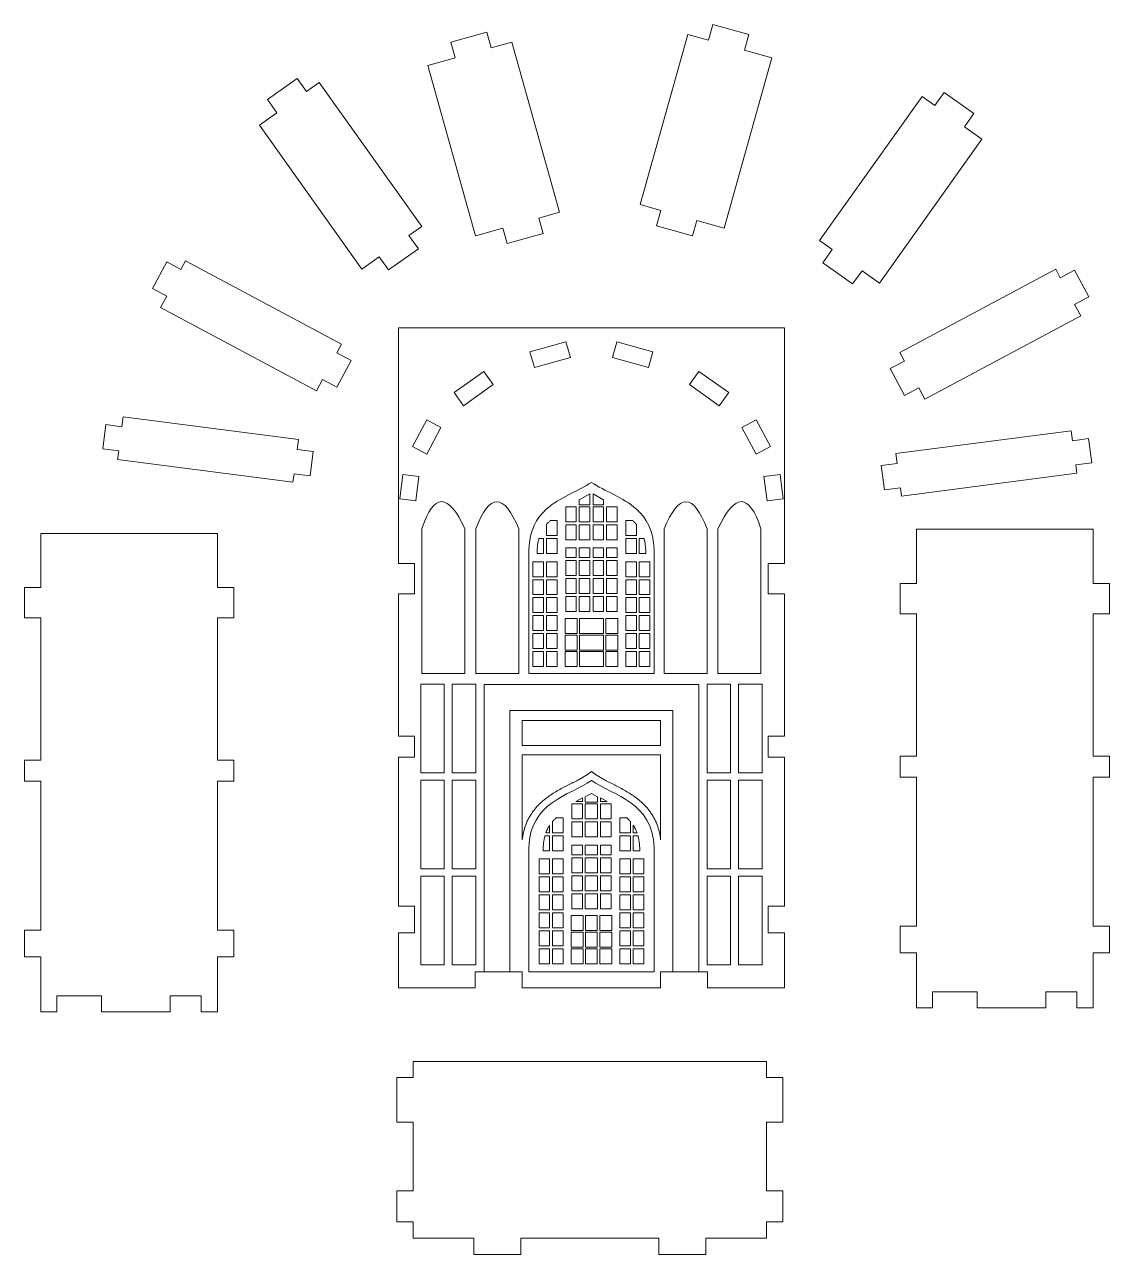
# Model space of a CAD drawing. Header units: millimetres. Extents: x -566 to 8079, y -1523 to 3979.
# Drawn here: x 1794.7 to 1996, y 1462.3 to 1690.6 of the extents above; entities that cross this region are included whole.
import ezdxf
from ezdxf.lldxf.tags import DXFTag

# ---------------------------------------------------------------- set-up
doc = ezdxf.new("R2010")
doc.units = ezdxf.units.MM
tags = doc.linetypes.add('CENTER', pattern=[10.16, 6.35, -1.27, 1.27, -1.27]).pattern_tags.tags
tags[10:11] = [DXFTag(74, 4), DXFTag(75, 0), DXFTag(340, '0'), DXFTag(46, 1.0), DXFTag(50, 0.0), DXFTag(44, 0.0), DXFTag(45, 0.0)]
tags[8:9] = [DXFTag(74, 4), DXFTag(75, 0), DXFTag(340, '0'), DXFTag(46, 1.0), DXFTag(50, 0.0), DXFTag(44, 0.0), DXFTag(45, 0.0)]
tags[6:7] = [DXFTag(74, 4), DXFTag(75, 0), DXFTag(340, '0'), DXFTag(46, 1.0), DXFTag(50, 0.0), DXFTag(44, 0.0), DXFTag(45, 0.0)]
tags[4:5] = [DXFTag(74, 4), DXFTag(75, 0), DXFTag(340, '0'), DXFTag(46, 1.0), DXFTag(50, 0.0), DXFTag(44, 0.0), DXFTag(45, 0.0)]

# ---------------------------------------------------------------- blocks, each defined once
blk = doc.blocks.new('DWG5')
at = {"color": 7, "linetype": 'Continuous', "lineweight": 15}
for p, q in [((351.93, 392.16), (352.74, 395.05)), ((352.74, 395.05), (359.41, 393.18)), ((304.1, 391.76), (310.78, 393.63)), ((311.59, 390.74), (310.78, 393.63)), ((339.25, 361.64), (348.1, 393.23)), ((351.93, 392.16), (348.1, 393.23)), ((358.6, 390.29), (359.41, 393.18)), ((304.91, 388.87), (304.1, 391.76)), ((315.42, 391.81), (311.59, 390.74)), ((324.27, 360.22), (315.42, 391.81)), ((363.68, 388.87), (358.6, 390.29)), ((304.91, 388.87), (299.84, 387.45)), ((354.83, 357.28), (363.68, 388.87)), ((308.69, 355.86), (299.84, 387.45)), ((270.06, 381.13), (275.57, 385.05)), ((277.31, 382.61), (275.57, 385.05)), ((279.68, 384.29), (277.31, 382.61)), ((298.7, 357.57), (279.68, 384.29)), ((372.51, 354.97), (391.53, 381.7)), ((393.9, 380.01), (391.53, 381.7)), ((393.9, 380.01), (395.64, 382.45)), ((395.64, 382.45), (401.15, 378.53)), ((271.8, 378.69), (270.06, 381.13)), ((271.8, 378.69), (268.58, 376.39)), ((399.41, 376.09), (401.15, 378.53)), ((287.6, 349.67), (268.58, 376.39)), ((402.63, 373.8), (399.41, 376.09)), ((383.61, 347.07), (402.63, 373.8)), ((343.08, 360.57), (339.25, 361.64)), ((324.27, 360.22), (320.44, 359.15)), ((320.44, 359.15), (321.25, 356.26)), ((343.08, 360.57), (342.27, 357.68)), ((349.75, 358.7), (348.95, 355.81)), ((354.83, 357.28), (349.75, 358.7)), ((298.7, 357.57), (296.33, 355.88)), ((313.76, 357.28), (308.69, 355.86)), ((313.76, 357.28), (314.57, 354.39)), ((321.25, 356.26), (314.57, 354.39)), ((348.95, 355.81), (342.27, 357.68)), ((296.33, 355.88), (298.07, 353.43)), ((374.88, 353.28), (372.51, 354.97)), ((290.81, 351.96), (287.6, 349.67)), ((290.81, 351.96), (292.55, 349.51)), ((298.07, 353.43), (292.55, 349.51)), ((374.88, 353.28), (373.14, 350.84)), ((248.72, 346.08), (251.37, 351.02)), ((254.01, 349.61), (251.37, 351.02)), ((254.86, 351.19), (254.01, 349.61)), ((283.79, 335.72), (254.86, 351.19)), ((378.65, 346.91), (373.14, 350.84)), ((380.39, 349.36), (378.65, 346.91)), ((383.61, 347.07), (380.39, 349.36)), ((387.42, 334.19), (416.34, 349.66)), ((417.19, 348.07), (416.34, 349.66)), ((417.19, 348.07), (419.84, 349.49)), ((419.84, 349.49), (422.48, 344.54)), ((251.37, 344.66), (248.72, 346.08)), ((251.37, 344.66), (250.23, 342.52)), ((279.15, 327.05), (250.23, 342.52)), ((419.84, 343.12), (422.48, 344.54)), ((420.98, 340.99), (419.84, 343.12)), ((392.05, 325.52), (420.98, 340.99)), ((294.38, 338.77), (294.38, 295.06)), ((365.99, 338.77), (294.38, 338.77)), ((365.99, 295.06), (365.99, 338.77)), ((283.79, 335.72), (282.94, 334.14)), ((318.78, 334.31), (325.46, 336.18)), ((325.46, 336.18), (326.27, 333.29)), ((334.11, 333.29), (334.92, 336.18)), ((334.92, 336.18), (341.59, 334.31)), ((282.94, 334.14), (285.59, 332.72)), ((319.59, 331.42), (318.78, 334.31)), ((326.27, 333.29), (319.59, 331.42)), ((340.78, 331.42), (334.11, 333.29)), ((341.59, 334.31), (340.78, 331.42)), ((388.26, 332.6), (387.42, 334.19)), ((285.59, 332.72), (282.94, 327.78)), ((388.26, 332.6), (385.62, 331.19)), ((388.26, 326.24), (385.62, 331.19)), ((280.3, 329.19), (279.15, 327.05)), ((280.3, 329.19), (282.94, 327.78)), ((304.72, 326.76), (310.24, 330.68)), ((310.24, 330.68), (311.97, 328.24)), ((348.4, 328.24), (350.14, 330.68)), ((350.14, 330.68), (355.65, 326.76)), ((306.46, 324.31), (304.72, 326.76)), ((311.97, 328.24), (306.46, 324.31)), ((353.91, 324.31), (348.4, 328.24)), ((355.65, 326.76), (353.91, 324.31)), ((390.91, 327.66), (388.26, 326.24)), ((392.05, 325.52), (390.91, 327.66)), ((243.29, 322.26), (243.05, 320.41)), ((275.82, 318.02), (243.29, 322.26)), ((239.49, 316.31), (240.08, 320.8)), ((243.05, 320.41), (240.08, 320.8)), ((296.96, 316.74), (299.61, 321.69)), ((299.61, 321.69), (302.25, 320.27)), ((302.25, 320.27), (299.61, 315.33)), ((358.12, 320.27), (360.77, 321.69)), ((360.77, 315.33), (358.12, 320.27)), ((360.77, 321.69), (363.41, 316.74)), ((386.69, 315.43), (419.22, 319.67)), ((419.46, 317.82), (419.22, 319.67)), ((275.82, 318.02), (275.58, 316.18)), ((419.46, 317.82), (422.43, 318.21)), ((422.43, 318.21), (423.02, 313.72)), ((242.47, 315.92), (239.49, 316.31)), ((242.47, 315.92), (242.26, 314.36)), ((275.58, 316.18), (278.56, 315.79)), ((278.56, 315.79), (277.97, 311.3)), ((299.61, 315.33), (296.96, 316.74)), ((363.41, 316.74), (360.77, 315.33)), ((386.93, 313.59), (386.69, 315.43)), ((274.79, 310.12), (242.26, 314.36)), ((386.93, 313.59), (383.95, 313.2)), ((384.54, 308.71), (383.95, 313.2)), ((420.04, 313.33), (423.02, 313.72)), ((420.25, 311.77), (420.04, 313.33)), ((275, 311.69), (274.79, 310.12)), ((275, 311.69), (277.97, 311.3)), ((294.61, 307.05), (295.2, 311.54)), ((295.2, 311.54), (298.17, 311.15)), ((298.17, 311.15), (297.59, 306.66)), ((362.2, 311.15), (365.18, 311.54)), ((362.79, 306.66), (362.2, 311.15)), ((365.18, 311.54), (365.76, 307.05)), ((387.72, 307.53), (420.25, 311.77)), ((387.51, 309.1), (384.54, 308.71)), ((387.72, 307.53), (387.51, 309.1)), ((297.59, 306.66), (294.61, 307.05)), ((329.88, 307.99), (327.92, 306.86)), ((327.92, 306.86), (327.92, 305.93)), ((327.92, 305.93), (329.88, 305.93)), ((329.88, 305.93), (329.88, 307.99)), ((330.5, 307.99), (330.5, 305.93)), ((332.45, 306.86), (330.5, 307.99)), ((330.5, 305.93), (332.45, 305.93)), ((332.45, 305.93), (332.45, 306.86)), ((365.76, 307.05), (362.79, 306.66)), ((325.42, 305.57), (325.42, 302.78)), ((327.38, 305.57), (325.42, 305.57)), ((327.38, 302.78), (327.38, 305.57)), ((327.92, 305.57), (327.92, 302.78)), ((329.89, 305.57), (327.92, 305.57)), ((329.89, 302.78), (329.89, 305.57)), ((332.45, 305.57), (330.49, 305.57)), ((330.49, 305.57), (330.49, 302.78)), ((332.45, 302.78), (332.45, 305.57)), ((334.96, 305.57), (332.99, 305.57)), ((332.99, 305.57), (332.99, 302.78)), ((334.96, 302.78), (334.96, 305.57)), ((298.73, 301.46), (298.73, 274.6)), ((306.72, 274.6), (306.72, 301.46)), ((308.73, 301.46), (308.73, 274.6)), ((316.72, 274.6), (316.72, 301.46)), ((321.85, 302.31), (321.85, 300.2)), ((323.81, 302.99), (322.53, 302.99)), ((323.81, 300.2), (323.81, 302.99)), ((325.42, 302.78), (327.38, 302.78)), ((325.42, 302.23), (325.42, 299.45)), ((327.38, 302.23), (325.42, 302.23)), ((327.38, 299.45), (327.38, 302.23)), ((327.92, 302.78), (329.89, 302.78)), ((327.92, 302.23), (327.92, 299.45)), ((329.89, 302.23), (327.92, 302.23)), ((329.89, 299.45), (329.89, 302.23)), ((330.49, 302.78), (332.45, 302.78)), ((330.49, 302.23), (330.49, 299.45)), ((332.45, 302.23), (330.49, 302.23)), ((332.45, 299.45), (332.45, 302.23)), ((332.99, 302.78), (334.96, 302.78)), ((332.99, 302.23), (332.99, 299.45)), ((334.96, 302.23), (332.99, 302.23)), ((334.96, 299.45), (334.96, 302.23)), ((336.56, 302.99), (336.56, 300.2)), ((337.85, 302.99), (336.56, 302.99)), ((338.53, 300.2), (338.53, 302.31)), ((343.65, 301.46), (343.65, 274.6)), ((351.64, 274.6), (351.64, 301.46)), ((353.65, 301.46), (353.65, 274.6)), ((361.64, 274.6), (361.64, 301.46)), ((390.49, 291.35), (390.49, 301.39)), ((390.49, 301.39), (423.29, 301.39)), ((423.29, 301.39), (423.29, 291.35)), ((260.8, 300.63), (228, 300.63)), ((228, 300.63), (228, 290.6)), ((260.8, 290.6), (260.8, 300.63)), ((321.31, 299.65), (320.43, 299.65)), ((321.31, 296.87), (321.31, 299.65)), ((321.85, 300.2), (323.81, 300.2)), ((323.81, 299.65), (321.85, 299.65)), ((321.85, 299.65), (321.85, 296.87)), ((323.81, 296.87), (323.81, 299.65)), ((325.42, 299.45), (327.38, 299.45)), ((327.92, 299.45), (329.89, 299.45)), ((330.49, 299.45), (332.45, 299.45)), ((332.99, 299.45), (334.96, 299.45)), ((336.56, 300.2), (338.53, 300.2)), ((338.53, 299.65), (336.56, 299.65)), ((336.56, 299.65), (336.56, 296.87)), ((338.53, 296.87), (338.53, 299.65)), ((339.07, 299.65), (339.07, 296.87)), ((339.95, 299.65), (339.07, 299.65)), ((318.57, 297.67), (318.57, 274.6)), ((320.12, 296.87), (321.31, 296.87)), ((321.85, 296.87), (323.81, 296.87)), ((327.38, 297.94), (325.42, 297.94)), ((325.42, 297.94), (325.42, 296.12)), ((327.38, 296.12), (327.38, 297.94)), ((327.92, 297.94), (327.92, 296.12)), ((329.89, 297.94), (327.92, 297.94)), ((329.89, 296.12), (329.89, 297.94)), ((330.49, 297.94), (330.49, 296.12)), ((332.45, 297.94), (330.49, 297.94)), ((332.45, 296.12), (332.45, 297.94)), ((332.99, 297.94), (332.99, 296.12)), ((334.96, 297.94), (332.99, 297.94)), ((334.96, 296.12), (334.96, 297.94)), ((336.56, 296.87), (338.53, 296.87)), ((339.07, 296.87), (340.26, 296.87)), ((341.8, 274.6), (341.8, 297.67)), ((294.38, 295.06), (297.38, 295.06)), ((297.38, 295.06), (297.38, 289.42)), ((321.31, 295.36), (319.34, 295.36)), ((319.34, 295.36), (319.34, 292.58)), ((321.31, 292.58), (321.31, 295.36)), ((323.81, 295.36), (321.85, 295.36)), ((321.85, 295.36), (321.85, 292.58)), ((323.81, 292.58), (323.81, 295.36)), ((325.42, 296.12), (327.38, 296.12)), ((325.42, 295.57), (325.42, 292.78)), ((327.38, 295.57), (325.42, 295.57)), ((327.38, 292.78), (327.38, 295.57)), ((327.92, 296.12), (329.89, 296.12)), ((327.92, 295.57), (327.92, 292.78)), ((329.89, 295.57), (327.92, 295.57)), ((329.89, 292.78), (329.89, 295.57)), ((330.49, 296.12), (332.45, 296.12)), ((330.49, 295.57), (330.49, 292.78)), ((332.45, 295.57), (330.49, 295.57)), ((332.45, 292.78), (332.45, 295.57)), ((332.99, 296.12), (334.96, 296.12)), ((332.99, 295.57), (332.99, 292.78)), ((334.96, 295.57), (332.99, 295.57)), ((334.96, 292.78), (334.96, 295.57)), ((338.53, 295.36), (336.56, 295.36)), ((336.56, 295.36), (336.56, 292.58)), ((338.53, 292.58), (338.53, 295.36)), ((339.07, 295.36), (339.07, 292.58)), ((341.03, 295.36), (339.07, 295.36)), ((341.03, 292.58), (341.03, 295.36)), ((362.99, 295.06), (365.99, 295.06)), ((362.99, 289.42), (362.99, 295.06)), ((319.34, 292.58), (321.31, 292.58)), ((321.85, 292.58), (323.81, 292.58)), ((325.42, 292.78), (327.38, 292.78)), ((325.42, 292.23), (325.42, 289.45)), ((327.38, 292.23), (325.42, 292.23)), ((327.38, 289.45), (327.38, 292.23)), ((327.92, 292.78), (329.89, 292.78)), ((327.92, 292.23), (327.92, 289.45)), ((329.89, 292.23), (327.92, 292.23)), ((329.89, 289.45), (329.89, 292.23)), ((330.49, 292.78), (332.45, 292.78)), ((332.45, 292.23), (330.49, 292.23)), ((330.49, 292.23), (330.49, 289.45)), ((332.45, 289.45), (332.45, 292.23)), ((332.99, 292.78), (334.96, 292.78)), ((332.99, 292.23), (332.99, 289.45)), ((334.96, 292.23), (332.99, 292.23)), ((334.96, 289.45), (334.96, 292.23)), ((336.56, 292.58), (338.53, 292.58)), ((339.07, 292.58), (341.03, 292.58)), ((225, 284.96), (225, 290.6)), ((228, 290.6), (225, 290.6)), ((260.8, 290.6), (263.8, 290.6)), ((263.8, 290.6), (263.8, 284.96)), ((321.31, 292.03), (319.34, 292.03)), ((319.34, 292.03), (319.34, 289.25)), ((321.31, 289.25), (321.31, 292.03)), ((323.81, 292.03), (321.85, 292.03)), ((321.85, 292.03), (321.85, 289.25)), ((323.81, 289.25), (323.81, 292.03)), ((336.56, 292.03), (336.56, 289.25)), ((338.53, 292.03), (336.56, 292.03)), ((338.53, 289.25), (338.53, 292.03)), ((341.03, 292.03), (339.07, 292.03)), ((339.07, 292.03), (339.07, 289.25)), ((341.03, 289.25), (341.03, 292.03)), ((387.49, 285.71), (387.49, 291.35)), ((390.49, 291.35), (387.49, 291.35)), ((423.29, 291.35), (426.29, 291.35)), ((426.29, 291.35), (426.29, 285.71)), ((294.38, 289.42), (294.38, 262.98)), ((297.38, 289.42), (294.38, 289.42)), ((319.34, 289.25), (321.31, 289.25)), ((321.31, 288.7), (319.34, 288.7)), ((319.34, 288.7), (319.34, 285.91)), ((321.31, 285.91), (321.31, 288.7)), ((321.85, 289.25), (323.81, 289.25)), ((321.85, 288.7), (321.85, 285.91)), ((323.81, 288.7), (321.85, 288.7)), ((323.81, 285.91), (323.81, 288.7)), ((325.42, 289.45), (327.38, 289.45)), ((327.38, 288.9), (325.42, 288.9)), ((325.42, 288.9), (325.42, 286.12)), ((327.38, 286.12), (327.38, 288.9)), ((327.92, 289.45), (329.89, 289.45)), ((327.92, 288.9), (327.92, 286.12)), ((329.89, 288.9), (327.92, 288.9)), ((329.89, 286.12), (329.89, 288.9)), ((330.49, 289.45), (332.45, 289.45)), ((330.49, 288.9), (330.49, 286.12)), ((332.45, 288.9), (330.49, 288.9)), ((332.45, 286.12), (332.45, 288.9)), ((332.99, 289.45), (334.96, 289.45)), ((332.99, 288.9), (332.99, 286.12)), ((334.96, 288.9), (332.99, 288.9)), ((334.96, 286.12), (334.96, 288.9)), ((336.56, 289.25), (338.53, 289.25)), ((338.53, 288.7), (336.56, 288.7)), ((336.56, 288.7), (336.56, 285.91)), ((338.53, 285.91), (338.53, 288.7)), ((339.07, 289.25), (341.03, 289.25)), ((339.07, 288.7), (339.07, 285.91)), ((341.03, 288.7), (339.07, 288.7)), ((341.03, 285.91), (341.03, 288.7)), ((365.99, 289.42), (362.99, 289.42)), ((365.99, 262.98), (365.99, 289.42)), ((319.34, 285.91), (321.31, 285.91)), ((321.31, 285.36), (319.34, 285.36)), ((319.34, 285.36), (319.34, 282.58)), ((321.31, 282.58), (321.31, 285.36)), ((321.85, 285.91), (323.81, 285.91)), ((321.85, 285.36), (321.85, 282.58)), ((323.81, 285.36), (321.85, 285.36)), ((323.81, 282.58), (323.81, 285.36)), ((325.42, 286.12), (327.38, 286.12)), ((327.92, 286.12), (329.89, 286.12)), ((330.49, 286.12), (332.45, 286.12)), ((332.99, 286.12), (334.96, 286.12)), ((336.56, 285.91), (338.53, 285.91)), ((336.56, 285.36), (336.56, 282.58)), ((338.53, 285.36), (336.56, 285.36)), ((338.53, 282.58), (338.53, 285.36)), ((339.07, 285.91), (341.03, 285.91)), ((339.07, 285.36), (339.07, 282.58)), ((341.03, 285.36), (339.07, 285.36)), ((341.03, 282.58), (341.03, 285.36)), ((390.49, 285.71), (387.49, 285.71)), ((390.49, 259.27), (390.49, 285.71)), ((423.29, 285.71), (423.29, 259.27)), ((423.29, 285.71), (426.29, 285.71)), ((228, 284.96), (225, 284.96)), ((228, 284.96), (228, 258.52)), ((260.8, 284.96), (263.8, 284.96)), ((260.8, 258.52), (260.8, 284.96)), ((327.52, 284.84), (325.29, 284.84)), ((325.29, 284.84), (325.29, 282.06)), ((327.52, 282.06), (327.52, 284.84)), ((327.98, 284.84), (327.98, 282.06)), ((332.4, 284.84), (327.98, 284.84)), ((332.4, 282.06), (332.4, 284.84)), ((335.09, 284.84), (332.86, 284.84)), ((332.86, 284.84), (332.86, 282.06)), ((335.09, 282.06), (335.09, 284.84)), ((319.34, 282.58), (321.31, 282.58)), ((319.34, 282.03), (319.34, 279.25)), ((321.31, 282.03), (319.34, 282.03)), ((321.31, 279.25), (321.31, 282.03)), ((321.85, 282.58), (323.81, 282.58)), ((323.81, 282.03), (321.85, 282.03)), ((321.85, 282.03), (321.85, 279.25)), ((323.81, 279.25), (323.81, 282.03)), ((325.29, 282.06), (327.52, 282.06)), ((325.29, 281.75), (325.29, 278.96)), ((327.52, 281.75), (325.29, 281.75)), ((327.52, 278.96), (327.52, 281.75)), ((327.98, 282.06), (332.4, 282.06)), ((327.98, 281.75), (327.98, 278.96)), ((332.4, 281.75), (327.98, 281.75)), ((332.4, 278.96), (332.4, 281.75)), ((332.86, 282.06), (335.09, 282.06)), ((335.09, 281.75), (332.86, 281.75)), ((332.86, 281.75), (332.86, 278.96)), ((335.09, 278.96), (335.09, 281.75)), ((336.56, 282.58), (338.53, 282.58)), ((338.53, 282.03), (336.56, 282.03)), ((336.56, 282.03), (336.56, 279.25)), ((338.53, 279.25), (338.53, 282.03)), ((339.07, 282.58), (341.03, 282.58)), ((339.07, 282.03), (339.07, 279.25)), ((341.03, 282.03), (339.07, 282.03)), ((341.03, 279.25), (341.03, 282.03)), ((319.34, 279.25), (321.31, 279.25)), ((319.34, 278.7), (319.34, 275.91)), ((321.31, 278.7), (319.34, 278.7)), ((321.31, 275.91), (321.31, 278.7)), ((321.85, 279.25), (323.81, 279.25)), ((321.85, 278.7), (321.85, 275.91)), ((323.81, 278.7), (321.85, 278.7)), ((323.81, 275.91), (323.81, 278.7)), ((325.29, 278.96), (327.52, 278.96)), ((325.29, 278.7), (325.29, 275.91)), ((327.52, 278.7), (325.29, 278.7)), ((327.52, 275.91), (327.52, 278.7)), ((327.98, 278.96), (332.4, 278.96)), ((327.98, 278.7), (327.98, 275.91)), ((332.4, 278.7), (327.98, 278.7)), ((332.4, 275.91), (332.4, 278.7)), ((332.86, 278.96), (335.09, 278.96)), ((335.09, 278.7), (332.86, 278.7)), ((332.86, 278.7), (332.86, 275.91)), ((335.09, 275.91), (335.09, 278.7)), ((336.56, 279.25), (338.53, 279.25)), ((336.56, 278.7), (336.56, 275.91)), ((338.53, 278.7), (336.56, 278.7)), ((338.53, 275.91), (338.53, 278.7)), ((339.07, 279.25), (341.03, 279.25)), ((341.03, 278.7), (339.07, 278.7)), ((339.07, 278.7), (339.07, 275.91)), ((341.03, 275.91), (341.03, 278.7)), ((298.73, 274.6), (306.72, 274.6)), ((308.73, 274.6), (316.72, 274.6)), ((318.57, 274.6), (341.8, 274.6)), ((319.34, 275.91), (321.31, 275.91)), ((321.85, 275.91), (323.81, 275.91)), ((325.29, 275.91), (327.52, 275.91)), ((327.98, 275.91), (332.4, 275.91)), ((332.86, 275.91), (335.09, 275.91)), ((336.56, 275.91), (338.53, 275.91)), ((339.07, 275.91), (341.03, 275.91)), ((343.65, 274.6), (351.64, 274.6)), ((353.65, 274.6), (361.64, 274.6)), ((302.88, 272.61), (298.53, 272.61)), ((298.53, 272.61), (298.53, 256.17)), ((302.88, 256.17), (302.88, 272.61)), ((308.71, 272.61), (304.36, 272.61)), ((304.36, 272.61), (304.36, 256.17)), ((308.71, 256.17), (308.71, 272.61)), ((350.1, 272.56), (310.27, 272.56)), ((310.27, 272.56), (310.27, 219.27)), ((350.1, 219.27), (350.1, 272.56)), ((351.67, 272.61), (351.67, 256.17)), ((356.01, 272.61), (351.67, 272.61)), ((356.01, 256.17), (356.01, 272.61)), ((357.5, 272.61), (357.5, 256.17)), ((361.84, 272.61), (357.5, 272.61)), ((361.84, 256.17), (361.84, 272.61)), ((315.07, 219.27), (315.07, 267.76)), ((315.07, 267.76), (345.3, 267.76)), ((345.3, 267.76), (345.3, 219.27)), ((343.03, 265.89), (317.34, 265.89)), ((317.34, 265.89), (317.34, 261.26)), ((343.03, 261.26), (343.03, 265.89)), ((294.38, 262.98), (297.38, 262.98)), ((297.38, 262.98), (297.38, 259.09)), ((362.99, 262.98), (365.99, 262.98)), ((362.99, 259.09), (362.99, 262.98)), ((317.34, 261.26), (343.03, 261.26)), ((225, 254.63), (225, 258.52)), ((228, 258.52), (225, 258.52)), ((260.8, 258.52), (263.8, 258.52)), ((263.8, 258.52), (263.8, 254.63)), ((294.38, 259.09), (294.38, 231.44)), ((297.38, 259.09), (294.38, 259.09)), ((343.03, 259.5), (317.34, 259.5)), ((317.34, 259.5), (317.34, 243.77)), ((343.03, 243.77), (343.03, 259.5)), ((365.99, 259.09), (362.99, 259.09)), ((365.99, 231.44), (365.99, 259.09)), ((387.49, 255.38), (387.49, 259.27)), ((390.49, 259.27), (387.49, 259.27)), ((423.29, 259.27), (426.29, 259.27)), ((426.29, 259.27), (426.29, 255.38)), ((298.53, 256.17), (302.88, 256.17)), ((304.36, 256.17), (308.71, 256.17)), ((351.67, 256.17), (356.01, 256.17)), ((357.5, 256.17), (361.84, 256.17)), ((228, 254.63), (225, 254.63)), ((228, 254.63), (228, 226.98)), ((260.8, 254.63), (263.8, 254.63)), ((260.8, 226.98), (260.8, 254.63)), ((302.88, 254.81), (298.53, 254.81)), ((298.53, 254.81), (298.53, 238.37)), ((302.88, 238.37), (302.88, 254.81)), ((308.71, 254.81), (304.36, 254.81)), ((304.36, 254.81), (304.36, 238.37)), ((308.71, 238.37), (308.71, 254.81)), ((351.67, 254.81), (351.67, 238.37)), ((356.01, 254.81), (351.67, 254.81)), ((356.01, 238.37), (356.01, 254.81)), ((357.5, 254.81), (357.5, 238.37)), ((361.84, 254.81), (357.5, 254.81)), ((361.84, 238.37), (361.84, 254.81)), ((390.49, 255.38), (387.49, 255.38)), ((390.49, 227.73), (390.49, 255.38)), ((423.29, 255.38), (423.29, 227.73)), ((423.29, 255.38), (426.29, 255.38)), ((328.5, 251.54), (327.29, 250.84)), ((328.5, 250.84), (328.5, 251.54)), ((330.19, 252.37), (329.04, 251.71)), ((329.04, 251.71), (329.04, 250.77)), ((331.33, 251.71), (330.19, 252.37)), ((331.33, 250.77), (331.33, 251.71)), ((333.09, 250.84), (331.87, 251.54)), ((331.87, 251.54), (331.87, 250.84)), ((328.5, 250.41), (326.54, 250.41)), ((326.54, 250.41), (326.54, 247.63)), ((327.29, 250.84), (328.5, 250.84)), ((328.5, 247.63), (328.5, 250.41)), ((329.04, 250.77), (331.33, 250.77)), ((329.04, 250.41), (329.04, 247.63)), ((331.33, 250.41), (329.04, 250.41)), ((331.33, 247.63), (331.33, 250.41)), ((331.87, 250.84), (333.09, 250.84)), ((331.87, 250.41), (331.87, 247.63)), ((333.84, 250.41), (331.87, 250.41)), ((333.84, 247.63), (333.84, 250.41)), ((322.97, 247.15), (322.97, 245.05)), ((324.93, 247.83), (323.65, 247.83)), ((324.93, 245.05), (324.93, 247.83)), ((326.54, 247.63), (328.5, 247.63)), ((328.5, 247.08), (326.54, 247.08)), ((326.54, 247.08), (326.54, 244.29)), ((328.5, 244.29), (328.5, 247.08)), ((329.04, 247.63), (331.33, 247.63)), ((331.33, 247.08), (329.04, 247.08)), ((329.04, 247.08), (329.04, 244.29)), ((331.33, 244.29), (331.33, 247.08)), ((331.87, 247.63), (333.84, 247.63)), ((333.84, 247.08), (331.87, 247.08)), ((331.87, 247.08), (331.87, 244.29)), ((333.84, 244.29), (333.84, 247.08)), ((335.44, 247.83), (335.44, 245.05)), ((336.73, 247.83), (335.44, 247.83)), ((337.41, 245.05), (337.41, 247.15)), ((322.43, 244.5), (321.55, 244.5)), ((321.72, 245.05), (322.43, 245.05)), ((322.43, 245.05), (322.43, 246.45)), ((322.43, 241.72), (322.43, 244.5)), ((322.97, 245.05), (324.93, 245.05)), ((322.97, 244.5), (322.97, 241.72)), ((324.93, 244.5), (322.97, 244.5)), ((324.93, 241.72), (324.93, 244.5)), ((326.54, 244.29), (328.5, 244.29)), ((329.04, 244.29), (331.33, 244.29)), ((331.87, 244.29), (333.84, 244.29)), ((335.44, 245.05), (337.41, 245.05)), ((335.44, 244.5), (335.44, 241.72)), ((337.41, 244.5), (335.44, 244.5)), ((337.41, 241.72), (337.41, 244.5)), ((337.95, 246.45), (337.95, 245.05)), ((337.95, 245.05), (338.65, 245.05)), ((337.95, 244.5), (337.95, 241.72)), ((338.83, 244.5), (337.95, 244.5)), ((318.57, 242.33), (318.57, 219.27)), ((326.54, 242.78), (326.54, 240.96)), ((328.5, 242.78), (326.54, 242.78)), ((328.5, 240.96), (328.5, 242.78)), ((329.04, 242.78), (329.04, 240.96)), ((331.33, 242.78), (329.04, 242.78)), ((331.33, 240.96), (331.33, 242.78)), ((333.84, 242.78), (331.87, 242.78)), ((331.87, 242.78), (331.87, 240.96)), ((333.84, 240.96), (333.84, 242.78)), ((341.8, 219.27), (341.8, 242.33)), ((322.43, 240.21), (320.46, 240.21)), ((320.46, 240.21), (320.46, 237.43)), ((321.24, 241.72), (322.43, 241.72)), ((322.43, 237.43), (322.43, 240.21)), ((322.97, 241.72), (324.93, 241.72)), ((324.93, 240.21), (322.97, 240.21)), ((322.97, 240.21), (322.97, 237.43)), ((324.93, 237.43), (324.93, 240.21)), ((326.54, 240.96), (328.5, 240.96)), ((326.54, 240.41), (326.54, 237.63)), ((328.5, 240.41), (326.54, 240.41)), ((328.5, 237.63), (328.5, 240.41)), ((329.04, 240.96), (331.33, 240.96)), ((329.04, 240.41), (329.04, 237.63)), ((331.33, 240.41), (329.04, 240.41)), ((331.33, 237.63), (331.33, 240.41)), ((331.87, 240.96), (333.84, 240.96)), ((333.84, 240.41), (331.87, 240.41)), ((331.87, 240.41), (331.87, 237.63)), ((333.84, 237.63), (333.84, 240.41)), ((335.44, 241.72), (337.41, 241.72)), ((335.44, 240.21), (335.44, 237.43)), ((337.41, 240.21), (335.44, 240.21)), ((337.41, 237.43), (337.41, 240.21)), ((337.95, 241.72), (339.14, 241.72)), ((337.95, 240.21), (337.95, 237.43)), ((339.91, 240.21), (337.95, 240.21)), ((339.91, 237.43), (339.91, 240.21)), ((298.53, 238.37), (302.88, 238.37)), ((304.36, 238.37), (308.71, 238.37)), ((320.46, 237.43), (322.43, 237.43)), ((322.97, 237.43), (324.93, 237.43)), ((326.54, 237.63), (328.5, 237.63)), ((329.04, 237.63), (331.33, 237.63)), ((331.87, 237.63), (333.84, 237.63)), ((335.44, 237.43), (337.41, 237.43)), ((337.95, 237.43), (339.91, 237.43)), ((351.67, 238.37), (356.01, 238.37)), ((357.5, 238.37), (361.84, 238.37)), ((302.88, 237.01), (298.53, 237.01)), ((298.53, 237.01), (298.53, 220.57)), ((302.88, 220.57), (302.88, 237.01)), ((308.71, 237.01), (304.36, 237.01)), ((304.36, 237.01), (304.36, 220.57)), ((308.71, 220.57), (308.71, 237.01)), ((320.46, 236.87), (320.46, 234.09)), ((322.43, 236.87), (320.46, 236.87)), ((322.43, 234.09), (322.43, 236.87)), ((324.93, 236.87), (322.97, 236.87)), ((322.97, 236.87), (322.97, 234.09)), ((324.93, 234.09), (324.93, 236.87)), ((326.54, 237.08), (326.54, 234.29)), ((328.5, 237.08), (326.54, 237.08)), ((328.5, 234.29), (328.5, 237.08)), ((329.04, 237.08), (329.04, 234.29)), ((331.33, 237.08), (329.04, 237.08)), ((331.33, 234.29), (331.33, 237.08)), ((333.84, 237.08), (331.87, 237.08)), ((331.87, 237.08), (331.87, 234.29)), ((333.84, 234.29), (333.84, 237.08)), ((335.44, 236.87), (335.44, 234.09)), ((337.41, 236.87), (335.44, 236.87)), ((337.41, 234.09), (337.41, 236.87)), ((339.91, 236.87), (337.95, 236.87)), ((337.95, 236.87), (337.95, 234.09)), ((339.91, 234.09), (339.91, 236.87)), ((351.67, 237.01), (351.67, 220.57)), ((356.01, 237.01), (351.67, 237.01)), ((356.01, 220.57), (356.01, 237.01)), ((357.5, 237.01), (357.5, 220.57)), ((361.84, 237.01), (357.5, 237.01)), ((361.84, 220.57), (361.84, 237.01)), ((320.46, 234.09), (322.43, 234.09)), ((322.43, 233.54), (320.46, 233.54)), ((320.46, 233.54), (320.46, 230.76)), ((322.43, 230.76), (322.43, 233.54)), ((322.97, 234.09), (324.93, 234.09)), ((324.93, 233.54), (322.97, 233.54)), ((322.97, 233.54), (322.97, 230.76)), ((324.93, 230.76), (324.93, 233.54)), ((326.54, 234.29), (328.5, 234.29)), ((328.5, 233.74), (326.54, 233.74)), ((326.54, 233.74), (326.54, 230.96)), ((328.5, 230.96), (328.5, 233.74)), ((329.04, 234.29), (331.33, 234.29)), ((331.33, 233.74), (329.04, 233.74)), ((329.04, 233.74), (329.04, 230.96)), ((331.33, 230.96), (331.33, 233.74)), ((331.87, 234.29), (333.84, 234.29)), ((333.84, 233.74), (331.87, 233.74)), ((331.87, 233.74), (331.87, 230.96)), ((333.84, 230.96), (333.84, 233.74)), ((335.44, 234.09), (337.41, 234.09)), ((337.41, 233.54), (335.44, 233.54)), ((335.44, 233.54), (335.44, 230.76)), ((337.41, 230.76), (337.41, 233.54)), ((337.95, 234.09), (339.91, 234.09)), ((339.91, 233.54), (337.95, 233.54)), ((337.95, 233.54), (337.95, 230.76)), ((339.91, 230.76), (339.91, 233.54)), ((294.38, 231.44), (297.38, 231.44)), ((297.38, 231.44), (297.38, 226.48)), ((320.46, 230.76), (322.43, 230.76)), ((322.97, 230.76), (324.93, 230.76)), ((326.54, 230.96), (328.5, 230.96)), ((329.04, 230.96), (331.33, 230.96)), ((331.87, 230.96), (333.84, 230.96)), ((335.44, 230.76), (337.41, 230.76)), ((337.95, 230.76), (339.91, 230.76)), ((362.99, 231.44), (365.99, 231.44)), ((362.99, 226.48), (362.99, 231.44)), ((322.43, 230.21), (320.46, 230.21)), ((320.46, 230.21), (320.46, 227.43)), ((322.43, 227.43), (322.43, 230.21)), ((324.93, 230.21), (322.97, 230.21)), ((322.97, 230.21), (322.97, 227.43)), ((324.93, 227.43), (324.93, 230.21)), ((326.41, 229.69), (326.41, 226.91)), ((328.64, 229.69), (326.41, 229.69)), ((328.64, 226.91), (328.64, 229.69)), ((329.1, 229.69), (329.1, 226.91)), ((331.27, 229.69), (329.1, 229.69)), ((331.27, 226.91), (331.27, 229.69)), ((331.74, 229.69), (331.74, 226.91)), ((333.97, 229.69), (331.74, 229.69)), ((333.97, 226.91), (333.97, 229.69)), ((335.44, 230.21), (335.44, 227.43)), ((337.41, 230.21), (335.44, 230.21)), ((337.41, 227.43), (337.41, 230.21)), ((339.91, 230.21), (337.95, 230.21)), ((337.95, 230.21), (337.95, 227.43)), ((339.91, 227.43), (339.91, 230.21)), ((225, 222.01), (225, 226.98)), ((228, 226.98), (225, 226.98)), ((260.8, 226.98), (263.8, 226.98)), ((263.8, 226.98), (263.8, 222.01)), ((294.38, 226.48), (294.38, 216.27)), ((297.38, 226.48), (294.38, 226.48)), ((320.46, 227.43), (322.43, 227.43)), ((320.46, 226.87), (320.46, 224.09)), ((322.43, 226.87), (320.46, 226.87)), ((322.43, 224.09), (322.43, 226.87)), ((322.97, 227.43), (324.93, 227.43)), ((322.97, 226.87), (322.97, 224.09)), ((324.93, 226.87), (322.97, 226.87)), ((324.93, 224.09), (324.93, 226.87)), ((326.41, 226.91), (328.64, 226.91)), ((328.64, 226.59), (326.41, 226.59)), ((326.41, 226.59), (326.41, 223.81)), ((328.64, 223.81), (328.64, 226.59)), ((329.1, 226.91), (331.27, 226.91)), ((331.27, 226.59), (329.1, 226.59)), ((329.1, 226.59), (329.1, 223.81)), ((331.27, 223.81), (331.27, 226.59)), ((331.74, 226.91), (333.97, 226.91)), ((331.74, 226.59), (331.74, 223.81)), ((333.97, 226.59), (331.74, 226.59)), ((333.97, 223.81), (333.97, 226.59)), ((335.44, 227.43), (337.41, 227.43)), ((335.44, 226.87), (335.44, 224.09)), ((337.41, 226.87), (335.44, 226.87)), ((337.41, 224.09), (337.41, 226.87)), ((337.95, 227.43), (339.91, 227.43)), ((337.95, 226.87), (337.95, 224.09)), ((339.91, 226.87), (337.95, 226.87)), ((339.91, 224.09), (339.91, 226.87)), ((365.99, 226.48), (362.99, 226.48)), ((365.99, 216.27), (365.99, 226.48)), ((387.49, 222.77), (387.49, 227.73)), ((390.49, 227.73), (387.49, 227.73)), ((423.29, 227.73), (426.29, 227.73)), ((426.29, 227.73), (426.29, 222.77)), ((320.46, 224.09), (322.43, 224.09)), ((322.97, 224.09), (324.93, 224.09)), ((326.41, 223.81), (328.64, 223.81)), ((329.1, 223.81), (331.27, 223.81)), ((331.74, 223.81), (333.97, 223.81)), ((335.44, 224.09), (337.41, 224.09)), ((337.95, 224.09), (339.91, 224.09)), ((228, 222.01), (225, 222.01)), ((228, 222.01), (228, 211.8)), ((260.8, 222.01), (263.8, 222.01)), ((260.8, 211.8), (260.8, 222.01)), ((320.46, 223.54), (320.46, 220.76)), ((322.43, 223.54), (320.46, 223.54)), ((322.43, 220.76), (322.43, 223.54)), ((324.93, 223.54), (322.97, 223.54)), ((322.97, 223.54), (322.97, 220.76)), ((324.93, 220.76), (324.93, 223.54)), ((326.41, 223.54), (326.41, 220.76)), ((328.64, 223.54), (326.41, 223.54)), ((328.64, 220.76), (328.64, 223.54)), ((331.27, 223.54), (329.1, 223.54)), ((329.1, 223.54), (329.1, 220.76)), ((331.27, 220.76), (331.27, 223.54)), ((333.97, 223.54), (331.74, 223.54)), ((331.74, 223.54), (331.74, 220.76)), ((333.97, 220.76), (333.97, 223.54)), ((335.44, 223.54), (335.44, 220.76)), ((337.41, 223.54), (335.44, 223.54)), ((337.41, 220.76), (337.41, 223.54)), ((337.95, 223.54), (337.95, 220.76)), ((339.91, 223.54), (337.95, 223.54)), ((339.91, 220.76), (339.91, 223.54)), ((390.49, 222.77), (387.49, 222.77)), ((390.49, 212.55), (390.49, 222.77)), ((423.29, 222.77), (426.29, 222.77)), ((423.29, 222.77), (423.29, 212.55)), ((298.53, 220.57), (302.88, 220.57)), ((304.36, 220.57), (308.71, 220.57)), ((308.64, 219.27), (310.27, 219.27)), ((308.64, 216.27), (308.64, 219.27)), ((310.27, 219.27), (315.07, 219.27)), ((315.07, 219.27), (317.36, 219.27)), ((317.36, 219.27), (317.36, 216.27)), ((318.57, 219.27), (341.8, 219.27)), ((320.46, 220.76), (322.43, 220.76)), ((322.97, 220.76), (324.93, 220.76)), ((326.41, 220.76), (328.64, 220.76)), ((329.1, 220.76), (331.27, 220.76)), ((331.74, 220.76), (333.97, 220.76)), ((335.44, 220.76), (337.41, 220.76)), ((337.95, 220.76), (339.91, 220.76)), ((343.02, 219.27), (345.3, 219.27)), ((343.02, 216.27), (343.02, 219.27)), ((345.3, 219.27), (350.1, 219.27)), ((350.1, 219.27), (351.73, 219.27)), ((351.67, 220.57), (356.01, 220.57)), ((351.73, 219.27), (351.73, 216.27)), ((357.5, 220.57), (361.84, 220.57)), ((231, 214.8), (239.28, 214.8)), ((231, 214.8), (231, 211.8)), ((239.28, 211.8), (239.28, 214.8)), ((252.03, 214.8), (257.76, 214.8)), ((252.03, 214.8), (252.03, 211.8)), ((257.76, 211.8), (257.76, 214.8)), ((294.38, 216.27), (308.64, 216.27)), ((317.36, 216.27), (343.02, 216.27)), ((351.73, 216.27), (365.99, 216.27)), ((401.77, 215.55), (393.49, 215.55)), ((393.49, 212.55), (393.49, 215.55)), ((401.77, 215.55), (401.77, 212.55)), ((420.25, 215.55), (414.52, 215.55)), ((414.52, 212.55), (414.52, 215.55)), ((420.25, 215.55), (420.25, 212.55)), ((390.49, 212.55), (393.49, 212.55)), ((401.77, 212.55), (414.52, 212.55)), ((420.25, 212.55), (423.29, 212.55)), ((231, 211.8), (228, 211.8)), ((252.03, 211.8), (239.28, 211.8)), ((260.8, 211.8), (257.76, 211.8)), ((297.09, 199.62), (297.09, 202.62)), ((297.09, 202.62), (362.69, 202.62)), ((362.69, 202.62), (362.69, 199.62)), ((294.09, 191.35), (294.09, 199.62)), ((294.09, 199.62), (297.09, 199.62)), ((362.69, 199.62), (365.69, 199.62)), ((365.69, 199.62), (365.69, 191.35)), ((297.09, 191.35), (294.09, 191.35)), ((297.09, 178.59), (297.09, 191.35)), ((365.69, 191.35), (362.69, 191.35)), ((362.69, 191.35), (362.69, 178.59)), ((294.09, 172.86), (294.09, 178.59)), ((294.09, 178.59), (297.09, 178.59)), ((362.69, 178.59), (365.69, 178.59)), ((365.69, 178.59), (365.69, 172.86)), ((297.09, 172.86), (294.09, 172.86)), ((297.09, 169.82), (297.09, 172.86)), ((365.69, 172.86), (362.69, 172.86)), ((362.69, 172.86), (362.69, 169.82)), ((308.35, 169.82), (297.09, 169.82)), ((308.35, 169.82), (308.35, 166.82)), ((342.72, 169.82), (317.06, 169.82)), ((317.06, 169.82), (317.06, 166.82)), ((342.72, 169.82), (342.72, 166.82)), ((362.69, 169.82), (351.43, 169.82)), ((351.43, 169.82), (351.43, 166.82)), ((317.06, 166.82), (308.35, 166.82)), ((351.43, 166.82), (342.72, 166.82))]:
    blk.add_line(p, q, dxfattribs=at)
for points in [[(306.72, 301.46), (303.58, 308.19), (300.91, 308.19), (298.73, 301.46)], [(316.72, 301.46), (313.95, 308.17), (311.28, 308.17), (308.73, 301.46)], [(330.19, 310.09), (327.78, 308.46), (324.33, 307.37), (321.81, 305.1)], [(338.56, 305.1), (336.05, 307.37), (332.6, 308.46), (330.19, 310.09)], [(351.64, 301.46), (349.09, 308.17), (346.43, 308.17), (343.65, 301.46)], [(361.64, 301.46), (359.46, 308.19), (356.8, 308.19), (353.65, 301.46)], [(321.81, 305.1), (319.99, 303.46), (318.67, 301.2), (318.57, 297.67)], [(341.8, 297.67), (341.71, 301.2), (340.38, 303.46), (338.56, 305.1)], [(330.19, 254.75), (326.04, 251.95), (318.8, 250.75), (318.57, 242.33)], [(341.8, 242.33), (341.58, 250.75), (334.34, 251.95), (330.19, 254.75)]]:
    blk.add_open_spline(points, degree=3, dxfattribs=at)
for points, knots in [([(322.53, 302.99), (322.47, 302.93), (322.35, 302.82), (322.17, 302.65), (322.01, 302.48), (321.9, 302.36), (321.85, 302.31)], [0, 0, 0, 0, 0.255915, 0.505404, 0.752701, 1, 1, 1, 1]), ([(338.53, 302.31), (338.48, 302.36), (338.37, 302.48), (338.2, 302.65), (338.03, 302.82), (337.91, 302.93), (337.85, 302.99)], [0, 0, 0, 0, 0.245928, 0.494594, 0.742611, 1, 1, 1, 1]), ([(320.43, 299.65), (320.41, 299.57), (320.36, 299.41), (320.31, 299.17), (320.26, 298.92), (320.22, 298.66), (320.18, 298.32), (320.14, 297.9), (320.11, 297.39), (320.11, 297.05), (320.12, 296.87)], [0, 0, 0, 0, 0.08796, 0.177391, 0.268378, 0.361003, 0.455342, 0.630132, 0.811566, 1, 1, 1, 1]), ([(340.26, 296.87), (340.26, 296.98), (340.26, 297.19), (340.26, 297.5), (340.24, 297.81), (340.22, 298.11), (340.18, 298.45), (340.13, 298.83), (340.05, 299.25), (339.98, 299.52), (339.95, 299.65)], [0, 0, 0, 0, 0.113855, 0.225178, 0.334038, 0.440514, 0.544686, 0.700875, 0.852521, 1, 1, 1, 1]), ([(330.19, 256.42), (329.59, 255.91), (328.79, 255.42), (327.31, 254.63), (326.69, 254.33), (325.41, 253.68), (324.75, 253.35), (323.43, 252.6), (322.77, 252.19), (321.48, 251.27), (320.86, 250.74), (320, 249.84), (319.73, 249.53), (319.21, 248.84), (318.97, 248.48), (318.52, 247.71), (318.32, 247.31), (317.96, 246.45), (317.81, 245.99), (317.55, 245.04), (317.45, 244.54), (317.36, 243.93), (317.35, 243.85), (317.34, 243.77)], [-0.322966, -0.322966, -0.322966, -0.322966, -0.124224, -0.124224, 0.000776, 0.000776, 0.125776, 0.125776, 0.250776, 0.250776, 0.375776, 0.375776, 0.438276, 0.438276, 0.500776, 0.500776, 0.563276, 0.563276, 0.625776, 0.625776, 0.688276, 0.688276, 0.698077, 0.698077, 0.698077, 0.698077]), ([(343.03, 243.77), (343.02, 243.85), (343.01, 243.93), (342.93, 244.54), (342.83, 245.04), (342.57, 245.99), (342.41, 246.45), (342.06, 247.31), (341.85, 247.71), (341.41, 248.48), (341.17, 248.84), (340.65, 249.53), (340.37, 249.84), (339.51, 250.74), (338.89, 251.27), (337.61, 252.19), (336.94, 252.6), (335.62, 253.35), (334.96, 253.68), (333.68, 254.33), (333.07, 254.63), (331.59, 255.42), (330.79, 255.91), (330.19, 256.42)], [-0.322966, -0.322966, -0.322966, -0.322966, -0.313166, -0.313166, -0.250666, -0.250666, -0.188166, -0.188166, -0.125666, -0.125666, -0.063166, -0.063166, -0.000666, -0.000666, 0.124334, 0.124334, 0.249334, 0.249334, 0.374334, 0.374334, 0.499334, 0.499334, 0.698077, 0.698077, 0.698077, 0.698077]), ([(323.65, 247.83), (323.59, 247.78), (323.47, 247.67), (323.29, 247.5), (323.13, 247.33), (323.02, 247.21), (322.97, 247.15)], [0, 0, 0, 0, 0.255915, 0.505404, 0.752701, 1, 1, 1, 1]), ([(337.41, 247.15), (337.36, 247.21), (337.25, 247.33), (337.08, 247.5), (336.91, 247.67), (336.79, 247.77), (336.73, 247.83)], [0, 0, 0, 0, 0.2459275, 0.4945944, 0.742611, 1, 1, 1, 1]), ([(321.55, 244.5), (321.53, 244.42), (321.48, 244.26), (321.43, 244.01), (321.38, 243.76), (321.34, 243.5), (321.3, 243.17), (321.26, 242.75), (321.23, 242.24), (321.24, 241.89), (321.24, 241.72)], [0, 0, 0, 0, 0.08796, 0.177391, 0.268378, 0.361003, 0.455342, 0.630132, 0.811566, 1, 1, 1, 1]), ([(322.43, 246.45), (322.38, 246.38), (322.29, 246.23), (322.16, 246.01), (322.02, 245.75), (321.86, 245.43), (321.77, 245.18), (321.72, 245.05)], [0, 0, 0, 0, 0.161879, 0.323703, 0.485731, 0.740877, 1, 1, 1, 1]), ([(338.65, 245.05), (338.62, 245.13), (338.56, 245.3), (338.45, 245.55), (338.32, 245.82), (338.16, 246.13), (338.02, 246.34), (337.95, 246.45)], [0, 0, 0, 0, 0.173105, 0.344446, 0.514311, 0.757077, 1, 1, 1, 1]), ([(339.14, 241.72), (339.14, 241.82), (339.14, 242.03), (339.14, 242.35), (339.12, 242.65), (339.1, 242.95), (339.06, 243.29), (339.01, 243.67), (338.93, 244.09), (338.86, 244.36), (338.83, 244.5)], [0, 0, 0, 0, 0.113855, 0.225178, 0.334038, 0.440514, 0.544686, 0.700875, 0.852521, 1, 1, 1, 1])]:
    blk.add_open_spline(points, degree=3, knots=knots, dxfattribs=at)

msp = doc.modelspace()

# ---------------------------------------------------------------- block references
at = {"linetype": 'CENTER'}
msp.add_blockref('DWG5', (1569.67, 1295.52), dxfattribs=at)

doc.saveas('drawing.dxf')
